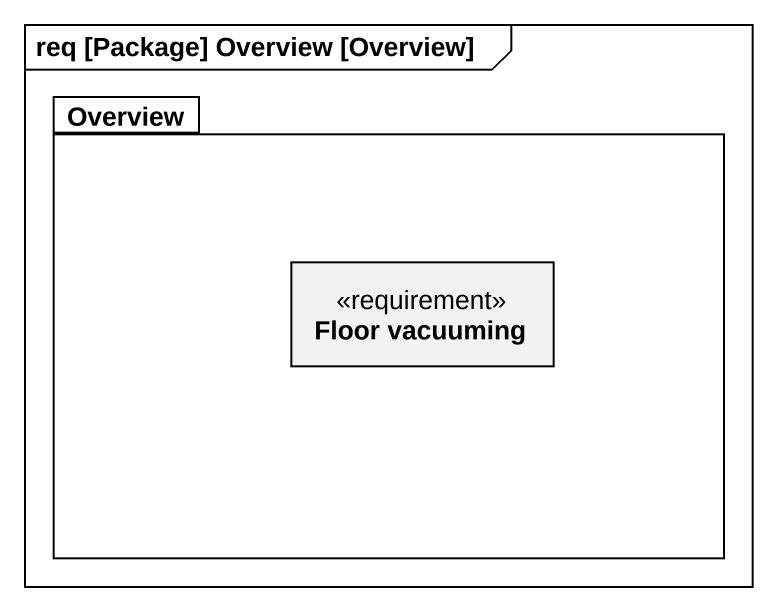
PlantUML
@startuml
mainframe req [Package] Overview [Overview]
hide circle
hide empty members
package Overview {
  class "Floor vacuuming" as Floor_vacuuming <<requirement>>
}
@enduml
